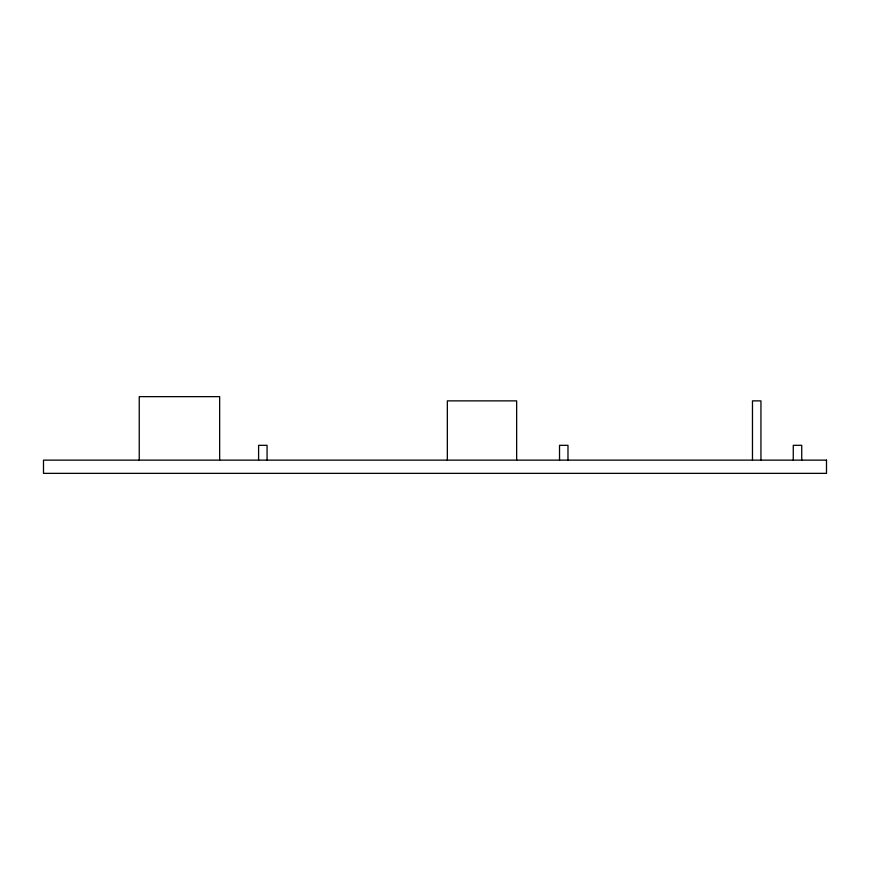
<?xml version="1.0" encoding="UTF-8"?>
<svg xmlns="http://www.w3.org/2000/svg" width="870" height="870" viewBox="0 0 870 870"><rect width="100%" height="100%" fill="white"/><g stroke="black" fill="none" stroke-linecap="round" stroke-linejoin="round"><path stroke-width="1.3" d="M801.727 460.132L801.727 445.32L793.266 445.32L793.266 460.132M760.945 460.132L760.945 400.874L752.474 400.874L752.474 460.132M567.979 460.132L567.979 445.32L559.53 445.32L559.53 460.132M516.649 460.132L516.649 400.874L447.343 400.874L447.343 460.132M267.068 460.132L267.068 445.32L258.597 445.32L258.597 460.132M219.653 460.132L219.653 396.644L139.243 396.644L139.243 460.132M826.5 460.132L43.5 460.132L43.5 473.356L826.5 473.356L826.5 460.132"/></g></svg>
